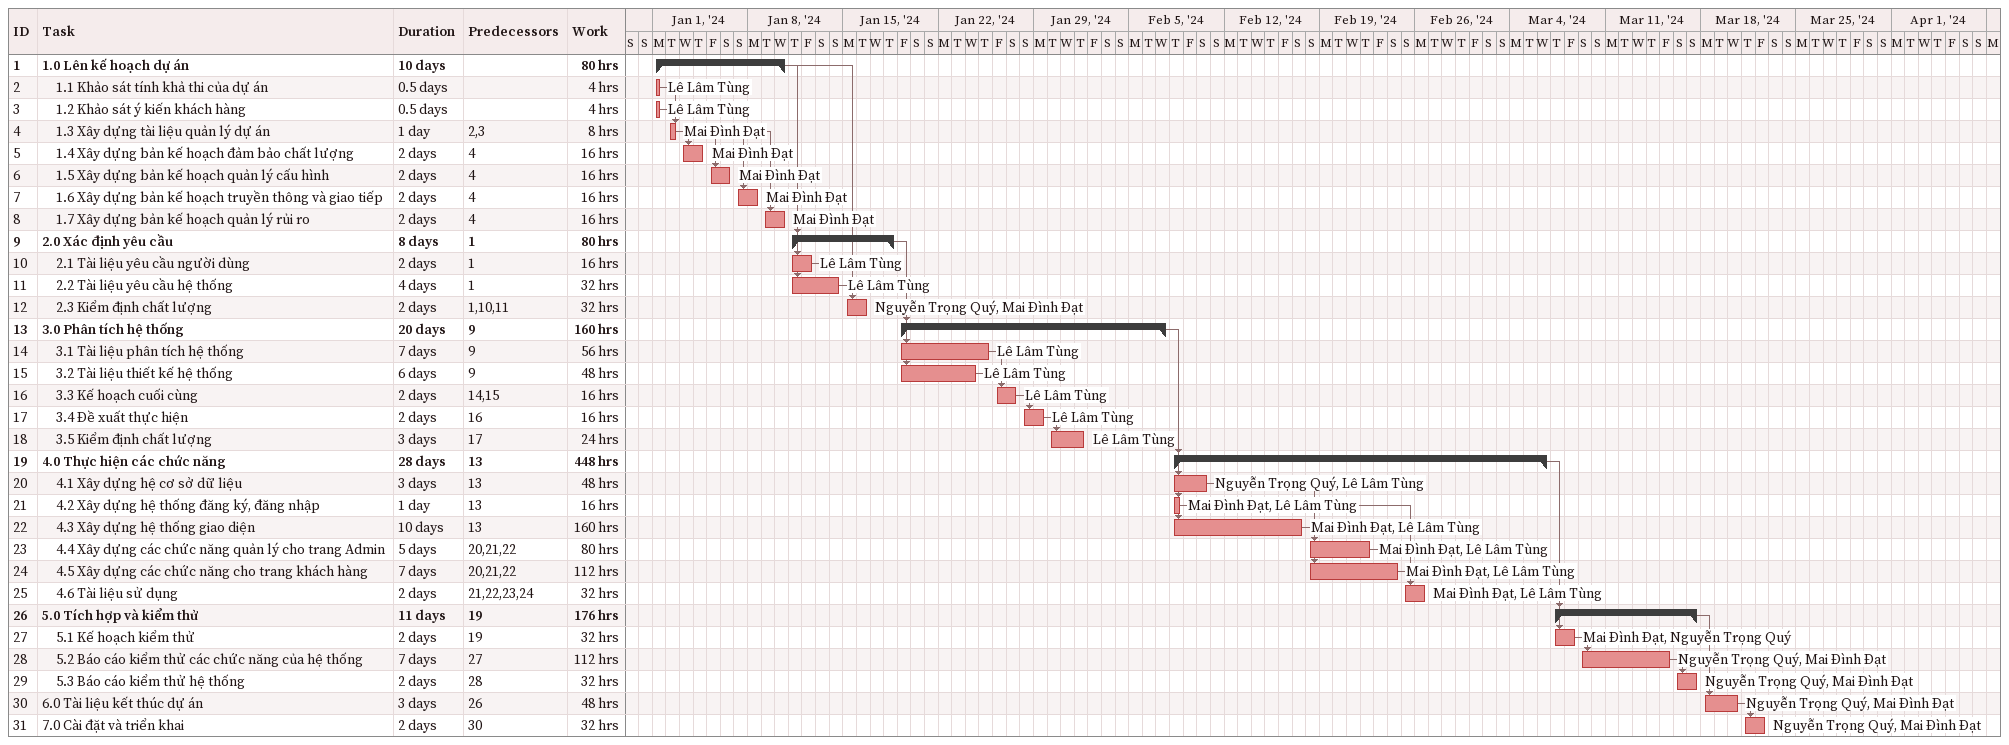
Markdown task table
| ID | Level | Task | Duration | Start | Finish | Predecessors | Resources | Work (h) |
|---|---|---|---|---|---|---|---|---|
| 1 | 1 | **1.0 Lên kế hoạch dự án** | 10d | 2024-01-01 | 2024-01-10 |  |  | 80 |
| 2 | 2 | 1.1 Khảo sát tính khả thi của dự án | 0.5d | 2024-01-01 | 2024-01-01 |  | Lê Lâm Tùng | 4 |
| 3 | 2 | 1.2 Khảo sát ý kiến khách hàng | 0.5d | 2024-01-01 | 2024-01-01 |  | Lê Lâm Tùng | 4 |
| 4 | 2 | 1.3 Xây dựng tài liệu quản lý dự án | 1d | 2024-01-02 | 2024-01-02 | 2, 3 | Mai Đình Đạt | 8 |
| 5 | 2 | 1.4 Xây dựng bản kế hoạch đảm bảo chất lượng | 2d | 2024-01-03 | 2024-01-04 | 4 | Mai Đình Đạt | 16 |
| 6 | 2 | 1.5 Xây dựng bản kế hoạch quản lý cấu hình | 2d | 2024-01-05 | 2024-01-06 | 4 | Mai Đình Đạt | 16 |
| 7 | 2 | 1.6 Xây dựng bản kế hoạch truyền thông và giao tiếp | 2d | 2024-01-07 | 2024-01-08 | 4 | Mai Đình Đạt | 16 |
| 8 | 2 | 1.7 Xây dựng bản kế hoạch quản lý rủi ro | 2d | 2024-01-09 | 2024-01-10 | 4 | Mai Đình Đạt | 16 |
| 9 | 1 | **2.0 Xác định yêu cầu** | 8d | 2024-01-11 | 2024-01-18 | 1 |  | 80 |
| 10 | 2 | 2.1 Tài liệu yêu cầu người dùng | 2d | 2024-01-11 | 2024-01-12 | 1 | Lê Lâm Tùng | 16 |
| 11 | 2 | 2.2 Tài liệu yêu cầu hệ thống | 4d | 2024-01-11 | 2024-01-14 | 1 | Lê Lâm Tùng | 32 |
| 12 | 2 | 2.3 Kiểm định chất lượng | 2d | 2024-01-15 | 2024-01-16 | 1, 10, 11 | Nguyễn Trọng Quý, Mai Đình Đạt | 32 |
| 13 | 1 | **3.0 Phân tích hệ thống** | 20d | 2024-01-19 | 2024-02-07 | 9 |  | 160 |
| 14 | 2 | 3.1 Tài liệu phân tích hệ thống | 7d | 2024-01-19 | 2024-01-25 | 9 | Lê Lâm Tùng | 56 |
| 15 | 2 | 3.2 Tài liệu thiết kế hệ thống | 6d | 2024-01-19 | 2024-01-24 | 9 | Lê Lâm Tùng | 48 |
| 16 | 2 | 3.3 Kế hoạch cuối cùng | 2d | 2024-01-26 | 2024-01-27 | 14, 15 | Lê Lâm Tùng | 16 |
| 17 | 2 | 3.4 Đề xuất thực hiện | 2d | 2024-01-28 | 2024-01-29 | 16 | Lê Lâm Tùng | 16 |
| 18 | 2 | 3.5 Kiểm định chất lượng | 3d | 2024-01-30 | 2024-02-01 | 17 | Lê Lâm Tùng | 24 |
| 19 | 1 | **4.0 Thực hiện các chức năng** | 28d | 2024-02-08 | 2024-03-06 | 13 |  | 448 |
| 20 | 2 | 4.1 Xây dựng hệ cơ sở dữ liệu | 3d | 2024-02-08 | 2024-02-10 | 13 | Nguyễn Trọng Quý, Lê Lâm Tùng | 48 |
| 21 | 2 | 4.2 Xây dựng hệ thống đăng ký, đăng nhập | 1d | 2024-02-08 | 2024-02-08 | 13 | Mai Đình Đạt, Lê Lâm Tùng | 16 |
| 22 | 2 | 4.3 Xây dựng hệ thống giao diện | 10d | 2024-02-08 | 2024-02-17 | 13 | Mai Đình Đạt, Lê Lâm Tùng | 160 |
| 23 | 2 | 4.4 Xây dựng các chức năng quản lý cho trang Admin | 5d | 2024-02-18 | 2024-02-22 | 20, 21, 22 | Mai Đình Đạt, Lê Lâm Tùng | 80 |
| 24 | 2 | 4.5 Xây dựng các chức năng cho trang khách hàng | 7d | 2024-02-18 | 2024-02-24 | 20, 21, 22 | Mai Đình Đạt, Lê Lâm Tùng | 112 |
| 25 | 2 | 4.6 Tài liệu sử dụng | 2d | 2024-02-25 | 2024-02-26 | 21, 22, 23, 24 | Mai Đình Đạt, Lê Lâm Tùng | 32 |
| 26 | 1 | **5.0 Tích hợp và kiểm thử** | 11d | 2024-03-07 | 2024-03-17 | 19 |  | 176 |
| 27 | 2 | 5.1 Kế hoạch kiểm thử | 2d | 2024-03-07 | 2024-03-08 | 19 | Mai Đình Đạt, Nguyễn Trọng Quý | 32 |
| 28 | 2 | 5.2 Báo cáo kiểm thử các chức năng của hệ thống | 7d | 2024-03-09 | 2024-03-15 | 27 | Nguyễn Trọng Quý, Mai Đình Đạt | 112 |
| 29 | 2 | 5.3 Báo cáo kiểm thử hệ thống | 2d | 2024-03-16 | 2024-03-17 | 28 | Nguyễn Trọng Quý, Mai Đình Đạt | 32 |
| 30 | 1 | 6.0 Tài liệu kết thúc dự án | 3d | 2024-03-18 | 2024-03-20 | 26 | Nguyễn Trọng Quý, Mai Đình Đạt | 48 |
| 31 | 1 | 7.0 Cài đặt và triển khai | 2d | 2024-03-21 | 2024-03-22 | 30 | Nguyễn Trọng Quý, Mai Đình Đạt | 32 |
